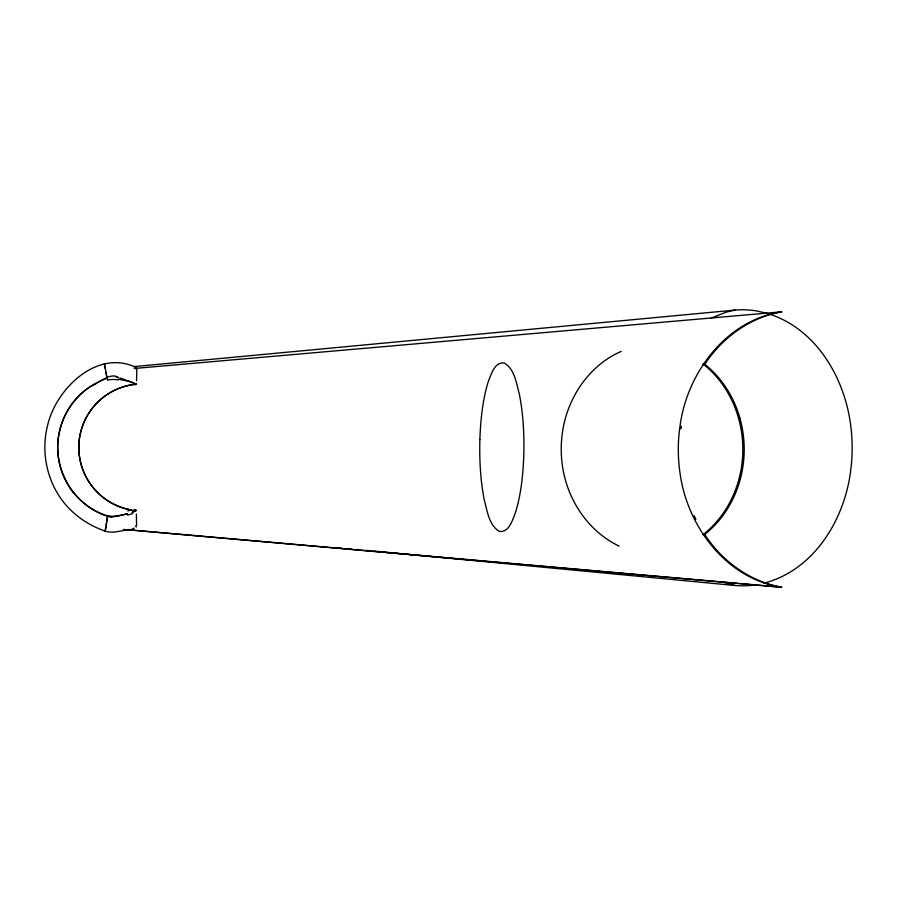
<?xml version="1.0" encoding="UTF-8"?>
<svg xmlns="http://www.w3.org/2000/svg" width="897" height="897" viewBox="0 0 897 897"><rect width="100%" height="100%" fill="white"/><g stroke="black" fill="none" stroke-linecap="round" stroke-linejoin="round"><path stroke-width="1.35" d="M136.557 380.889L136.815 369.216M136.434 384.409L128.955 381.348M107.382 517.502L108.066 515.45M107.236 518.455L106.956 520.338M106.205 525.048L107.595 516.078A75.953 75.853 -81.5 0 1 92.66 509.227L90.261 507.736A72.141 72.029 -86 0 1 77.041 496.669L73.229 492.262M106.586 522.693L106.732 521.751M106.508 523.164L105.409 529.712M105.891 526.909L105.241 530.643M130.087 529.465L113.908 532.201L107.954 531.887L105.162 531.114L105.33 530.161M136.479 384.365L133.216 382.671M136.344 527.032L135.525 525.889M704.1 365.415C721.435 338.225 749.612 317.437 781.657 311.82C726.211 320.139 686.979 372.827 679.982 426.243A161.415 161.359 -90 0 0 679.982 472.764C687.012 526.18 726.256 578.868 781.702 587.21C749.657 581.57 721.468 560.782 704.134 533.592M702.912 534.758C720.269 521.28 732.524 501.827 738.5 480.781A114.85 114.379 -90 0 0 738.433 417.823C732.479 396.743 720.156 377.289 702.799 363.79M704.268 534.758C721.625 521.28 733.881 501.827 739.857 480.781A114.85 114.379 -90 0 0 739.801 417.823M711.186 318.143L725.852 312.268L734.822 310.093L133.743 366.638M621.24 351.4C589.183 365.247 567.599 397.539 562.554 431.569A116.296 116.296 -89.7 0 0 562.576 466.776C567.566 500.1 588.309 531.517 619.143 546.105M135.907 368.846L136.557 367.692C97.325 348.26 55.749 388.95 47.507 425.75C39.726 456.338 49.335 491.063 73.027 512.254A88.736 88.612 -80.4 0 0 84.004 520.753L89.891 524.308A96.327 96.192 -77.2 0 0 105.162 531.114M117.507 376.975C109.423 372.569 98.098 383.703 90.575 386.416C75.023 396.373 63.765 412.598 59.763 430.605C50.243 467.158 74.047 507.87 110.768 517.109M132.319 528.804L134.158 528.165M132.588 512.142L136.31 510.449L132.038 512.322M107.517 379.7L106.496 375.047M763.84 583.185C814.655 570.156 845.423 518.264 850.905 468.705A173.211 173.211 0 0 0 850.883 427.017C845.423 379.566 817.548 330.388 770.355 314.376M116.363 516.336L120.411 515.427A47.866 8.611 -15.5 0 0 127.542 513.577M119.021 515.495L116.15 515.887M132.812 384.622A63.496 63.407 -90 0 0 131.523 510.001A63.485 63.384 90 0 1 132.823 384.634L134.191 384.421M134.18 368.488L781.657 311.82M135.458 510.247L135.312 510.247A3.891 0.953 -16.9 0 1 136.299 510.46A4.945 1.211 -16.8 0 0 134.898 510.483M127.441 529.656L360.426 550.153M361.783 550.276L697.72 579.821M699.077 579.944L738.354 583.398M739.711 583.51L781.702 587.21M123.371 529.421L780.345 587.21M134.449 384.533L135.223 384.578L134.315 384.521M336.98 547.574L341.152 547.966M346.724 548.504L350.895 548.897M356.457 549.424L360.639 549.827M366.2 550.354L371.773 550.893M374.554 551.15L381.505 551.812M384.297 552.081L391.249 552.743M394.03 553.012L734.957 585.483A87.345 87.345 0 0 0 757.146 584.609M118.539 379.218L121.364 379.655M134.102 510.404L132.812 510.202L132.812 511.155M734.957 585.483L722.107 581.929M768.146 313.636L757.023 311.001A87.368 87.368 0 0 0 734.822 310.093M132.184 382.324L128.181 380.922M123.977 379.409L120.153 377.996M704.156 363.79C721.524 377.289 733.813 396.754 739.823 417.811M694.166 515.629L695.859 519.397M104.344 363.42L104.613 364.799M104.523 364.339L106.171 373.174M104.882 366.189L105.061 367.12M105.151 367.579L105.409 368.981M106.003 372.233L106.339 374.105M106.25 373.645L106.653 375.978M106.889 377.39L107.046 378.332M136.591 525.552L136.378 514.037M73.094 492.363A73.083 72.971 79 0 1 107.057 378.355M116.162 516.01A22.369 22.01 -54.4 0 1 107.999 515.719M127.565 513.768A82.636 81.111 -40.7 0 1 119.043 515.64M130.614 510.124A26.518 3.846 -16 0 1 127.722 510.954M132.711 513.611A32.819 12.468 -16.3 0 1 127.621 515.08M107.595 380.081A25.979 24.701 -12.6 0 1 118.37 379.924M121.342 379.801A85.114 83.029 -7.3 0 1 128.91 381.494M136.422 384.264A5.079 1.346 17.7 0 1 135.032 384.32M116.431 516.257A11.056 1.962 -15.2 0 1 110.779 517.109M118.684 377.749A16.337 1.155 19.2 0 1 115.444 376.471M128.17 380.922A39.255 2.904 19.3 0 1 123.954 379.409M136.299 384.387A4.833 1.278 18.3 0 1 135.391 384.443M680.98 428.844A161.415 161.359 -90 0 1 681.339 426.243M479.873 439.474C479.357 459.858 480.388 480.366 484.346 500.391C487.351 511.144 488.921 525.104 499.315 531.405C509.104 532.829 512.479 519.924 515.349 512.938C521.191 494.202 523.063 474.479 523.803 454.947C524.319 434.574 523.287 414.055 519.329 394.03C516.313 383.288 514.755 369.329 504.349 363.016C494.572 361.592 491.197 374.498 488.316 381.483C482.474 400.23 480.613 419.942 479.873 439.474M134.158 510.337L135.268 510.247L134.191 510.326"/></g></svg>
